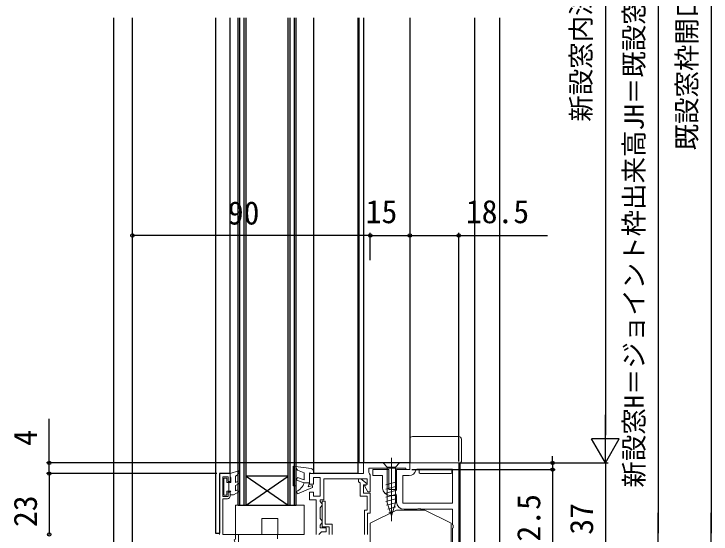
# Model space of a CAD drawing. Units: millimetres, scale not verified. Extents: x -525 to 525, y -783 to 778.
# Drawn here: x -42.8 to 221, y -137.7 to 59 of the extents above; entities that cross this region are included whole.
import ezdxf
from ezdxf.enums import TextEntityAlignment as Align

# ---------------------------------------------------------------- set-up
doc = ezdxf.new("R2010")
doc.units = ezdxf.units.MM
doc.header["$LTSCALE"] = 4
doc.layers.add('0-3_YKK_11', color=7, linetype='Continuous', lineweight=18)
doc.layers.add('0-6_YKK_13', color=4, linetype='Continuous', lineweight=18)
for name, color, linetype in [('0-5_YKK_12', 2, 'Continuous'), ('0-8_YKK_D', 6, 'Continuous'), ('0-A_YSS_K', 3, 'Continuous')]:
    doc.layers.add(name, color=color, linetype=linetype)
doc.styles.add('ＭＳ ゴシック', font='')
doc.styles.get('ＭＳ ゴシック').set_extended_font_data('MS Gothic')

msp = doc.modelspace()

# ---------------------------------------------------------------- linework, layer by layer
at = {"layer": '0-3_YKK_11', "color": 211}
for points in [[(91.996, -115.3), (91.746, -114.867), (91.496, -114.434), (91.496, -112.8), (105.496, -112.8), (105.496, -113.3), (106.996, -113.3), (106.996, -110.8), (89.496, -110.8), (89.496, -114.8)], [(34.996, -137.8), (34.996, -114.8), (38.996, -114.8), (38.996, -117.8), (38.196, -117.8), (38.196, -116), (36.196, -116), (36.196, -123.5), (38.196, -123.5), (38.196, -121.8), (38.996, -121.8), (38.996, -123.3)], [(89.496, -114.8), (68.996, -114.8), (68.996, -118.8), (70.496, -118.8), (70.496, -116.3), (72.996, -116.3), (72.996, -123.3), (70.496, -123.3), (70.496, -121.8), (68.996, -121.8), (68.996, -124.8), (71.596, -124.8), (71.596, -137.8)], [(72.596, -137.8), (73.096, -137.3), (73.596, -136.8), (75.296, -136.8), (75.296, -135.3), (73.096, -135.3), (73.096, -134.254), (73.446, -133.777), (73.796, -133.3), (73.796, -132.8), (73.446, -132.323), (73.096, -131.846), (73.096, -127.754), (73.446, -127.277), (73.796, -126.8), (73.796, -126.3), (73.446, -125.823), (73.096, -125.346), (73.096, -124.8), (74.496, -124.8), (74.496, -116.8), (90.796, -116.8), (90.796, -118.91), (89.813, -119.478), (91.096, -121.7), (91.996, -121.7), (91.996, -115.3)], [(89.796, -137.8), (89.796, -128.6), (90.796, -128.6), (90.796, -123.4), (88.196, -123.4), (88.196, -118.357), (87.596, -117.873), (87.596, -116.8), (88.496, -116.8), (90.835, -118.688), (90.69, -119.1), (89.396, -119.1), (89.396, -122.2), (91.996, -122.2), (91.996, -129.8), (90.996, -129.8), (90.996, -137.8)], [(37.996, -124.3), (36.196, -124.3), (36.196, -137.8), (56.896, -137.8), (56.896, -139.5)], [(76.496, -137.8), (76.496, -135), (73.796, -135), (73.796, -125.3), (74.896, -125.3), (74.896, -133.9), (77.596, -133.9), (77.596, -137.8)]]:
    msp.add_lwpolyline(points, dxfattribs=at)
at = {"layer": '0-3_YKK_11'}
for points in [[(125.496, -146.8), (125.496, -110.8), (106.996, -110.8), (106.996, -113.3), (101.996, -113.3), (101.996, -120.8), (98.996, -120.8), (98.996, -113.3), (92.996, -113.3), (92.996, -115.6), (96.696, -115.6), (96.696, -120.3)], [(104.296, -126), (123.196, -126), (123.196, -113.1), (109.737, -113.1), (109.246, -113.503)], [(106.696, -115.6), (104.296, -115.6), (104.296, -126)], [(99.496, -123.1), (101.996, -123.1), (101.996, -125.5)], [(104.796, -128.3), (109.825, -128.3), (110.016, -128.157), (110.975, -128.157), (111.166, -128.3), (123.196, -128.3), (123.196, -134.129), (123.338, -134.321), (123.338, -135.279), (123.196, -135.471), (123.196, -141.129), (123.338, -141.321), (123.338, -142.279), (123.196, -142.471), (123.196, -146.129), (123.338, -146.321), (123.696, -146.8), (125.496, -146.8)]]:
    msp.add_lwpolyline(points, dxfattribs=at)
for centre, radius, start, end in [((106.696, -113), 2.6, 269.99999, 348.84007), ((99.496, -120.3), 2.8, 180.00001, 269.99999), ((104.796, -125.5), 2.8, 180.00001, 269.99999)]:
    msp.add_arc(centre, radius, start, end, dxfattribs=at)
at = {"layer": '0-3_YKK_11', "color": 211}
msp.add_arc((37.996, -123.3), 1, 270.00001, 359.99999, dxfattribs=at)
at = {"layer": '0-5_YKK_12'}
for p, q in [((-5, -158.407), (-5, 57.45)), ((1.996, -174.8), (1.994, 57.45)), ((33.493, 57.45), (33.493, -137.299)), ((38.993, -114.799), (38.993, 57.45)), ((41.993, -126.799), (41.993, 57.45)), ((42.693, -126.799), (42.693, 57.45)), ((44.293, -126.799), (44.293, 57.45)), ((44.993, -126.799), (44.993, 57.45)), ((60.993, -126.799), (60.993, 57.45)), ((61.693, -126.799), (61.693, 57.45)), ((63.293, -126.799), (63.293, 57.45)), ((63.993, -126.799), (63.993, 57.45)), ((70.493, 57.45), (70.493, -114.8)), ((87.493, -114.8), (87.493, 57.45)), ((89.493, 57.45), (89.493, -110.8)), ((106.993, 57.45), (106.993, -110.8)), ((131.497, 57.45), (131.497, -147.802)), ((125.997, -142.302), (125.997, -110.8)), ((34.993, -114.799), (34.993, -137.299)), ((38.993, -114.799), (34.993, -114.799)), ((60.993, -115.799), (44.993, -115.799)), ((44.993, -126.799), (60.993, -115.799)), ((44.993, -115.799), (60.993, -126.799)), ((87.493, -114.8), (70.493, -114.8)), ((41.993, -126.799), (63.993, -126.799)), ((33.493, -137.299), (34.993, -137.299))]:
    msp.add_line(p, q, dxfattribs=at)
msp.add_lwpolyline([(106.993, -110.8), (87.793, -110.8), (87.793, 57.45)], dxfattribs=at)
at = {"layer": '0-6_YKK_13'}
for p, q in [((106.997, -110.3), (106.997, -101.8)), ((107.997, -100.8), (125.497, -100.8)), ((126.497, -101.8), (126.497, -110.3)), ((99.997, -132.8), (99.997, -108.8)), ((107.997, -110.8), (107.497, -110.8)), ((125.497, -110.8), (107.997, -110.8)), ((125.997, -110.8), (125.497, -110.8)), ((101.547, -112.35), (98.447, -112.35)), ((110.847, -113.3), (122.647, -113.3)), ((110.547, -114.054), (110.547, -113.6)), ((110.547, -114.5), (110.547, -114.054)), ((122.647, -114.8), (110.847, -114.8)), ((122.947, -113.6), (122.947, -114.054)), ((122.947, -114.054), (122.947, -114.5)), ((38.493, -121.4), (38.493, -118.2)), ((102.097, -117.969), (97.897, -119.094)), ((102.097, -119.521), (97.897, -120.647)), ((102.097, -121.074), (97.897, -122.2)), ((64.484, -122.462), (64.102, -121.538)), ((102.097, -122.627), (97.897, -123.753)), ((102.097, -124.18), (97.897, -125.306)), ((102.097, -125.733), (98.156, -126.789)), ((101.643, -127.408), (98.607, -128.221)), ((101.109, -129.104), (99.059, -129.653))]:
    msp.add_line(p, q, dxfattribs=at)
for points in [[(98.447, -112.35), (98.447, -125.884), (99.997, -130.8), (101.547, -125.884), (101.547, -112.35), (103.097, -110.8), (96.897, -110.8)], [(122.697, -146.1), (91.997, -146.1), (91.997, -133.6), (101.997, -128.6), (112.697, -128.6), (122.697, -133.6)]]:
    msp.add_lwpolyline(points, close=True, dxfattribs=at)
for points in [[(64.484, -122.462), (70.193, -120.1), (70.193, -119.3), (68.493, -119.8), (68.993, -118.3), (66.993, -118.3), (64.122, -117.255), (64.464, -116.315), (66.993, -117.236), (66.993, -114.5), (64.414, -113.561), (63.793, -112.485), (63.793, -119.4), (62.793, -119.4), (62.793, -112.061), (69.614, -112.893)], [(36.593, -123), (36.593, -116.6), (37.693, -116.6), (37.693, -118.2), (39.293, -118.2), (39.293, -116.32), (38.993, -115.8)], [(38.993, -115.8), (38.993, -114.8), (42.198, -113.784), (42.503, -114.163), (41.962, -115.1), (40.993, -115.8), (40.993, -118.2), (41.743, -117.767), (42.243, -118.633), (40.993, -119.355)], [(70.493, -113.885), (70.493, -114.887), (68.993, -114.5), (68.993, -118.3)], [(40.993, -119.355), (40.993, -121.341), (41.743, -120.908), (42.243, -121.774), (40.293, -122.9)], [(39.293, -121.4), (37.693, -121.4), (37.693, -123), (36.593, -123)], [(40.293, -122.9), (38.993, -122.9), (38.993, -121.92), (39.293, -121.4)], [(40.993, -126.8), (40.993, -139.6), (40.448, -139.915), (41.425, -142.6), (42.193, -142.6), (42.193, -137.8)], [(40.993, -126.8), (66.993, -126.8), (66.993, -137.8), (56.993, -137.8), (56.993, -131.8), (50.993, -131.8), (50.993, -137.8), (40.993, -137.8)]]:
    msp.add_lwpolyline(points, dxfattribs=at)
for centre, radius, start, end in [((107.997, -101.8), 1, 90, 180), ((125.497, -101.8), 1, 0, 90), ((107.497, -110.3), 0.5, 180, 270), ((125.997, -110.3), 0.5, 270, 0), ((69.493, -113.885), 1, 0, 83.0487), ((110.847, -113.6), 0.3, 90, 180), ((112.697, -113), 0.3, 270, 340.52878), ((120.797, -113), 0.3, 199.47122, 270), ((122.647, -113.6), 0.3, 0, 90), ((110.847, -114.5), 0.3, 180, 270), ((122.647, -114.5), 0.3, 270, 0), ((62.187, -116.919), 5, 292.50826, 343.96606)]:
    msp.add_arc(centre, radius, start, end, dxfattribs=at)
at = {"layer": '0-8_YKK_D'}
for p, q in [((220.997, 271.7), (220.997, -137.3)), ((200.997, 259.7), (200.997, -137.3)), ((180.997, 216.7), (180.997, -100.3)), ((1.996, -153.085), (1.996, -23.8)), ((91.996, -24.8), (1.996, -24.8)), ((91.996, -34.186), (91.995, -23.8)), ((91.995, -24.8), (106.996, -24.8)), ((91.996, -34.186), (91.996, -23.8)), ((125.496, -110.3), (125.496, -23.8)), ((-29.503, -110.8), (-29.503, -94.132)), ((180.997, -110.8), (180.997, -92.613)), ((180.997, -110.8), (175.747, -101.707)), ((186.247, -101.707), (175.747, -101.707)), ((180.997, -110.8), (186.247, -101.707)), ((88.996, -110.8), (-30.503, -110.8)), ((-29.503, -114.799), (-29.503, -110.8)), ((125.996, -110.8), (181.997, -110.8)), ((125.996, -110.8), (181.997, -110.8)), ((125.996, -110.8), (161.997, -110.8)), ((160.997, -110.8), (160.997, -108.25)), ((160.997, -110.8), (160.997, -113.3)), ((180.997, -110.8), (180.997, -147.8)), ((107.696, -113.3), (161.997, -113.3)), ((160.997, -113.3), (160.997, -141.627)), ((33.993, -114.799), (-30.503, -114.799)), ((33.993, -114.799), (-30.503, -114.799)), ((-29.503, -114.799), (-29.503, -137.8)), ((-29.503, -114.799), (-29.503, -117.349)), ((200.997, -147.8), (200.997, -129.613)), ((220.997, -147.8), (220.997, -129.613))]:
    msp.add_line(p, q, dxfattribs=at)
msp.add_lwpolyline([(106.996, -24.8), (125.496, -24.8), (159.046, -24.8)], dxfattribs=at)
for centre in [(1.996, -24.8), (91.995, -24.8), (91.996, -24.8), (106.996, -24.8), (106.996, -24.8), (125.496, -24.8), (-29.503, -110.8), (160.997, -110.8), (160.997, -113.3), (-29.503, -114.799), (-29.503, -114.799), (-29.503, -137.8), (-29.503, -137.8)]:
    msp.add_circle(centre, 0.637, dxfattribs=at)
at = {"layer": '0-A_YSS_K'}
msp.add_line((140.997, -169.8), (140.997, 57.45), dxfattribs=at)

# ---------------------------------------------------------------- texts
at = {"layer": '0-8_YKK_D', "style": 'ＭＳ ゴシック'}
for s, height, p in [('新設窓H＝ジョイント枠出来高JH＝既設窓枠開口高KH－12', 7.331, (197.69, -120.107)), ('既設窓枠開口高KH', 7.331, (217.69, 7.37)), ('新設窓内法h', 7.331, (177.634, 18.228)), ('4', 8.798, (-31.503, -104.314)), ('23', 8.798, (-31.503, -135.027)), ('2.5', 8.798, (158.997, -140.514)), ('37', 8.798, (178.997, -137.925))]:
    msp.add_text(s, height=height, rotation=90, dxfattribs=at).set_placement(p, align=Align.BOTTOM_LEFT)
for s, p in [('90', (38.098, -23.3)), ('15', (90.291, -22.8)), ('18.5', (128.205, -22.8))]:
    msp.add_text(s, height=8.798, dxfattribs=at).set_placement(p, align=Align.BOTTOM_LEFT)

doc.saveas('drawing.dxf')
